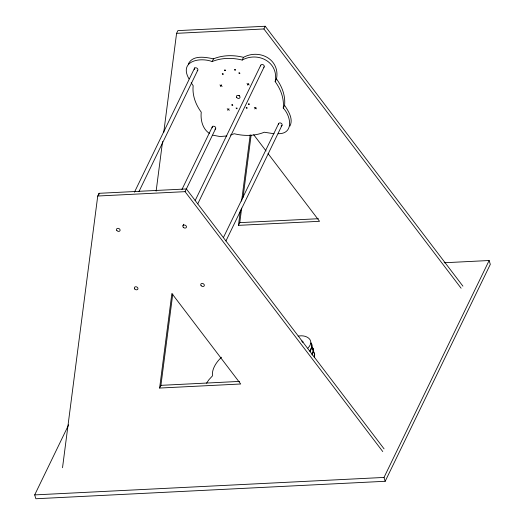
<?xml version="1.0" encoding="UTF-8"?>
<svg xmlns="http://www.w3.org/2000/svg" width="525" height="525" viewBox="0 0 525 525"><rect width="100%" height="100%" fill="white"/><g stroke="black" fill="none" stroke-linecap="round" stroke-linejoin="round"><path stroke-width="0.79" d="M313.222 350.608L312.454 347.852M314.632 355.222L314.6 353.542M314.711 354.283L314.239 357.013M278.145 133.718C294.105 134.052 290.994 116.091 283.251 108.058A47.093 36.186 25.9 0 0 275.172 81.631C279.031 62.18 258.123 51.338 242.189 60.047A47.093 36.186 25.9 0 0 212.159 61.55C199.382 56.858 178.907 61.307 188.961 78.822M289.951 126.02C293.514 118.932 288.488 111.136 284.57 105.348A47.093 36.186 25.9 0 0 276.485 78.914C280.343 59.469 259.435 48.628 243.502 57.337A47.093 36.186 25.9 0 0 213.478 58.839C205.419 57.146 192.412 54.672 188.285 64.168M62.521 467.723L97.735 196.022L99.054 193.312L186.382 188.941L384.064 448.849M98.844 194.939L99.054 193.312M156.135 191.146L162.566 141.52M163.721 132.576L176.584 33.331L177.903 30.621L265.23 26.25L462.912 286.158M159.613 388.054L171.872 293.488L240.706 383.998L159.613 388.054L160.926 385.343L172.764 294.013M268.052 153.589L319.554 221.301L238.462 225.356L240.45 210M241.605 201.114L250.195 134.84M238.462 225.356L239.774 222.646L241.664 208.097M243.023 197.59L251.088 135.358M311.679 346.861L311.778 344.315M311.876 345.857L311.423 347.786M313.09 351.474L313.189 348.928M312.828 352.4L313.156 351.337M314.304 356.875L314.567 355.95M311.03 348.771L311.489 347.648M312.441 353.384L312.893 352.262M134.452 192.202L194.749 67.791M138.889 191.697L197.754 70.232M212.159 61.55L213.478 58.839M242.189 60.047L243.502 57.337M181.932 189.525L212.612 126.217M444.143 262.762L489.136 260.512L490.311 264.357L385.186 481.281L35.864 498.75L34.689 494.904L68.657 424.81M97.735 196.022L185.069 191.658L215.618 128.658M176.584 33.331L263.918 28.96L265.23 26.25M182.989 225.698L183.704 224.221M195.116 200.662L260.767 65.212M197.768 203.838L264.127 66.911M275.172 81.631L276.485 78.914M283.251 108.058L284.57 105.348M223.328 237.74L278.631 123.638M225.973 240.916L281.984 125.337M385.186 481.281L384.011 477.435L489.136 260.512M311.095 348.633L309.855 350.91M311.922 354.428L312.506 353.246M312.224 355.058L313.523 351.238L312.644 347.635M206.561 383.171L208.924 379.726L212.461 375.88A47.093 24.537 -17 0 1 221.498 357.23M309.921 350.779L310.577 349.676M310.157 351.547L312.113 346.625L311.233 343.022M307.958 348.088C315.591 340.069 306.16 334.241 298.18 336.177M224.667 70.724L225.304 69.91M222.475 74.425L223.112 73.612M220.395 86.468L221.668 84.84M234.708 70.219L235.351 69.405M239.065 73.592L239.702 72.778M227.679 110.296L228.952 108.675M247.465 85.116L248.738 83.488M231.945 105.4L232.582 104.593M236.302 108.773L236.939 107.96M248.535 104.573L249.178 103.76M246.343 108.275L246.98 107.461M254.75 108.944L256.029 107.323M230.482 135.05L234.229 133.737A47.093 36.186 25.9 0 0 264.259 132.234L274.037 133.731M226.826 135.949L220.034 136.546L212.907 135.188M239.774 222.646L318.412 218.715M160.926 385.343L239.564 381.406M34.689 494.904L384.011 477.435M234.472 69.451L235.581 70.179M238.829 72.824L239.938 73.546M246.993 83.573L249.211 85.024M224.431 69.956L225.54 70.678M222.239 73.651L223.348 74.379M219.923 84.932L222.141 86.382M254.284 107.408L256.495 108.859M248.305 103.806L249.408 104.528M246.107 107.507L247.216 108.229M231.709 104.632L232.818 105.361M236.066 108.006L237.175 108.734M227.207 108.76L229.425 110.211M209.488 133.455C202.525 128.973 200.393 119.949 201.246 112.16A47.093 36.186 25.9 0 1 193.167 85.732L191.185 82.773M311.043 343.238L311.824 345.194M313.628 351.697L314.534 353.679M313.563 351.829L313.989 352.387M263.918 28.96L461.101 288.218M253.687 134.702L266.07 150.983M185.069 191.658L382.745 451.559M311.168 343.16L311.798 344.407M312.578 347.773L313.202 349.02M194.394 69.569A1.883 1.45 25.9 0 1 195.32 67.843A1.883 1.45 25.9 0 1 197.656 68.847A1.883 1.45 25.9 0 1 197.144 70.75M212.212 127.851A1.883 1.45 25.9 0 1 213.281 126.249A1.883 1.45 25.9 0 1 215.539 127.319A1.883 1.45 25.9 0 1 215.007 129.176M260.669 65.888A1.883 1.45 25.9 0 1 263.012 64.68A1.883 1.45 25.9 0 1 263.806 67.266M278.519 124.202A1.883 1.45 25.9 0 1 280.002 122.909A1.883 1.45 25.9 0 1 282.05 124.281A1.883 1.45 25.9 0 1 281.105 125.941M239.669 95.707A1.883 1.45 25.9 0 1 238.619 95.333M301.678 341.152A1.883 0.984 -17 0 1 302.689 342.451M236.788 97.578A1.883 1.45 25.9 0 0 239.892 97.748A1.883 1.45 25.9 0 0 237.95 95.36A1.883 1.45 25.9 0 0 236.788 97.578M134.741 288.973A1.883 1.45 25.9 0 0 137.839 289.144A1.883 1.45 25.9 0 0 135.896 286.755A1.883 1.45 25.9 0 0 134.741 288.973M201.108 285.659A1.883 1.45 25.9 0 0 204.212 285.823A1.883 1.45 25.9 0 0 202.269 283.434A1.883 1.45 25.9 0 0 201.108 285.659M116.878 230.554A1.883 1.45 25.9 0 0 119.976 230.718A1.883 1.45 25.9 0 0 118.04 228.329A1.883 1.45 25.9 0 0 116.878 230.554M183.245 227.233A1.883 1.45 25.9 0 0 186.349 227.397A1.883 1.45 25.9 0 0 184.406 225.008A1.883 1.45 25.9 0 0 183.245 227.233"/></g></svg>
